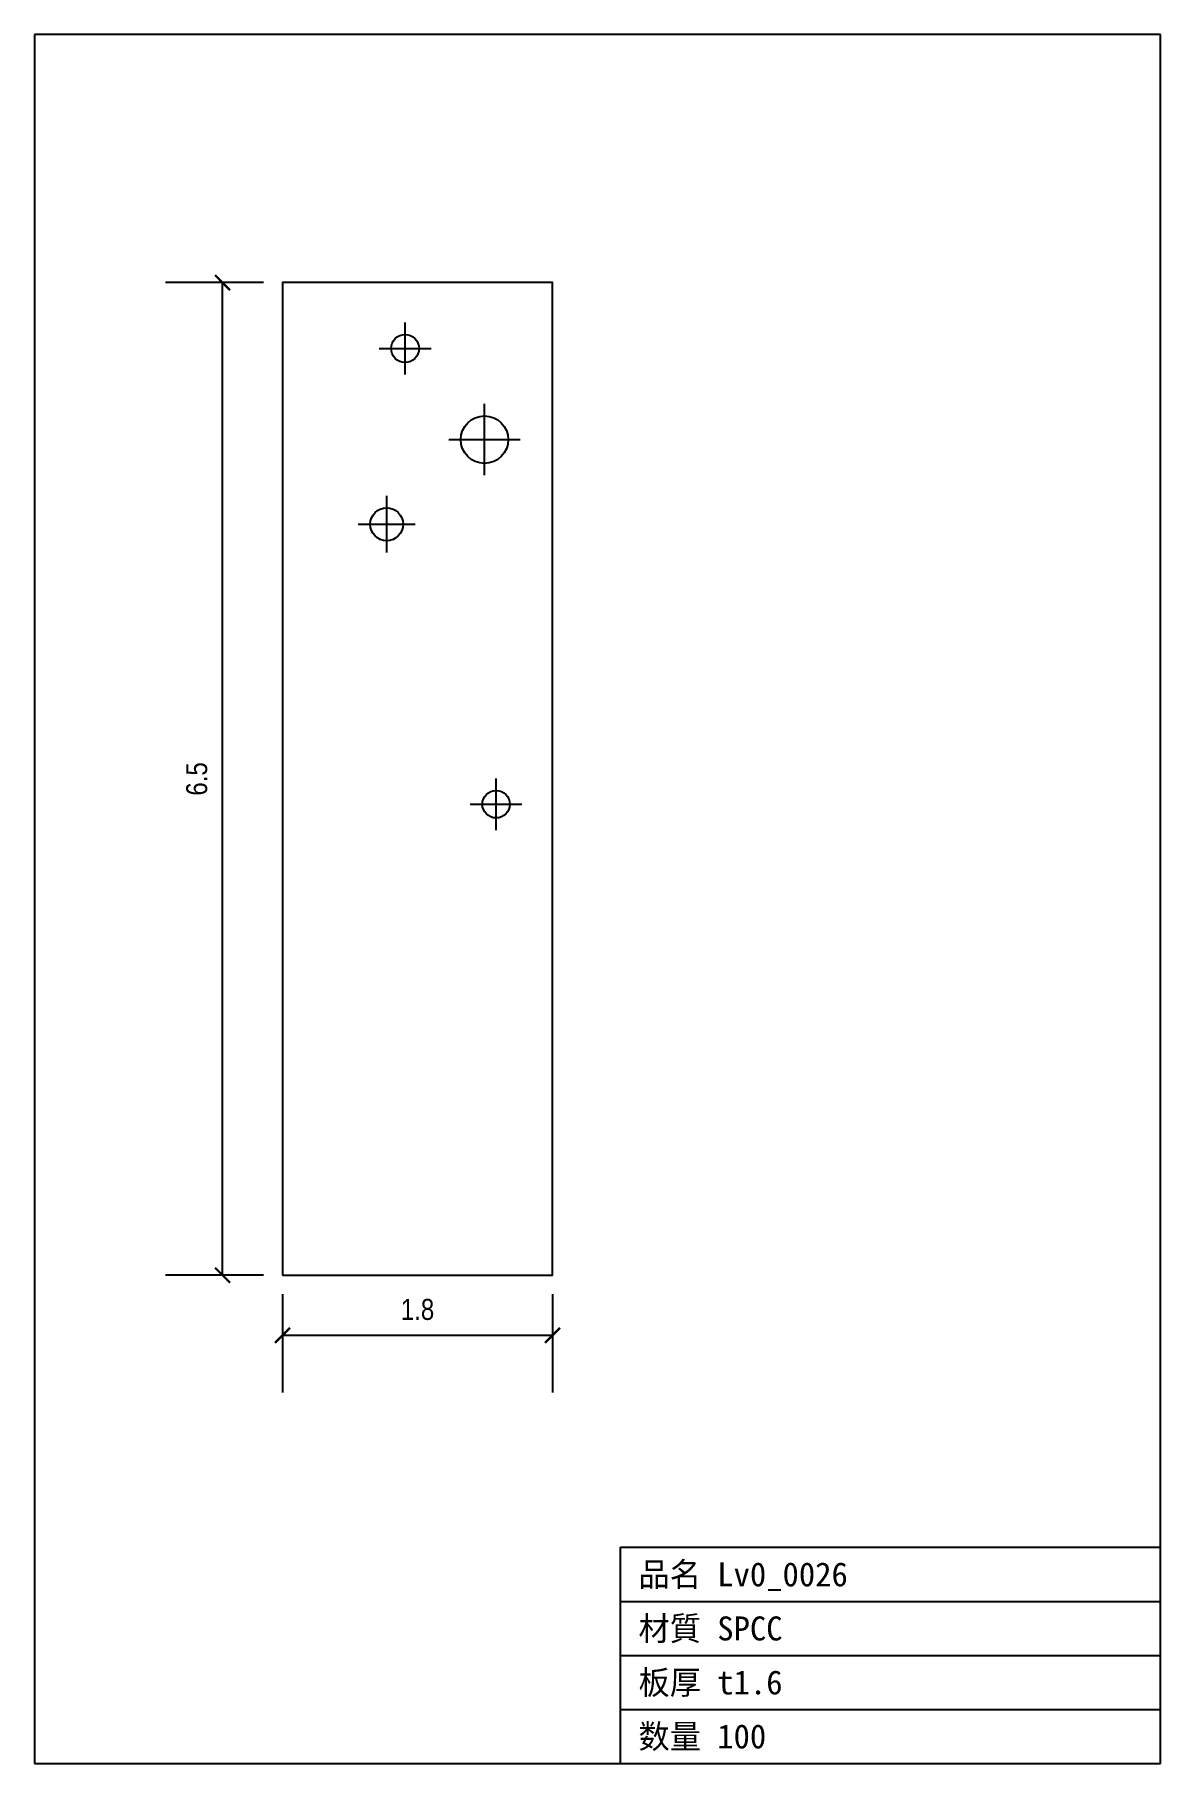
# Model space of a CAD drawing. Header units: inches. Extents: x -1.6 to 5.8, y -3.2 to 8.1.
import ezdxf

# ---------------------------------------------------------------- set-up
doc = ezdxf.new("R2010")
doc.units = ezdxf.units.IN
doc.linetypes.add('CENTER', pattern=[5.08, 3.175, -0.635, 0.635, -0.635])
doc.styles.add('OpenSansCondensed-Light', font='OpenSansCondensed-Light.ttf')
doc.dimstyles.new('EZDXF', dxfattribs={"dimtxt": 0.25, "dimasz": 0.175, "dimexe": 0.375, "dimexo": 0.125, "dimgap": 0.1, "dimtad": 1, "dimlfac": 100, "dimzin": 12, "dimdsep": 46, "dimtxsty": 'OpenSansCondensed-Light', "dimblk": 'ARCHTICK', "dimcen": 2.5, "dimazin": 3, "dimtfac": 0.5, "dimtmove": 2, "dimatfit": 3})

# ---------------------------------------------------------------- blocks, each defined once
blk = doc.blocks.new('HOLE_D7_90')
blk.add_circle((0, 0), 0.156)
blk = doc.blocks.new('HOLE_D5_48')
blk.add_circle((0, 0), 0.108)
blk = doc.blocks.new('HOLE_D4_65')
blk.add_circle((0, 0), 0.0915)
blk = doc.blocks.new('_ARCHTICK')
at = {"color": 0, "linetype": 'BYBLOCK', "const_width": 0.15}
blk.add_lwpolyline([(-0.5, -0.5), (0.5, 0.5)], dxfattribs=at)

msp = doc.modelspace()

# ---------------------------------------------------------------- linework, layer by layer
at = {"color": 7, "linetype": 'CONTINUOUS'}
for p, q in [((5.761, 8.139), (-1.628, 8.139)), ((-1.628, 8.139), (-1.628, -3.203)), ((5.761, -3.203), (5.761, 8.139)), ((2.218, -3.203), (2.218, -1.785)), ((2.218, -1.785), (5.761, -1.785)), ((2.218, -2.14), (5.761, -2.14)), ((2.218, -2.494), (5.761, -2.494)), ((2.218, -2.848), (5.761, -2.848)), ((-1.628, -3.203), (5.761, -3.203))]:
    msp.add_line(p, q, dxfattribs=at)
at = {"color": 1, "linetype": 'CENTER'}
for p, q in [((0.804, 5.909), (0.804, 6.25)), ((0.634, 6.08), (0.974, 6.08)), ((1.325, 5.248), (1.325, 5.716)), ((1.091, 5.482), (1.56, 5.482)), ((0.683, 4.741), (0.683, 5.114)), ((0.496, 4.927), (0.869, 4.927)), ((1.401, 2.921), (1.401, 3.259)), ((1.232, 3.09), (1.57, 3.09))]:
    msp.add_line(p, q, dxfattribs=at)
at = {"color": 7, "linetype": 'CONTINUOUS'}
msp.add_lwpolyline([(0, 0), (1.771, 0), (1.771, 6.512), (0, 6.512)], close=True, dxfattribs=at)
for centre, radius in [((0.804, 6.08), 0.0915), ((0.683, 4.927), 0.108), ((1.401, 3.09), 0.09)]:
    msp.add_circle(centre, radius, dxfattribs=at)

# ---------------------------------------------------------------- block references
for name, p in [('HOLE_D4_65', (0.804, 6.08)), ('HOLE_D7_90', (1.325, 5.482)), ('HOLE_D5_48', (0.683, 4.927))]:
    msp.add_blockref(name, p, dxfattribs=at)

# ---------------------------------------------------------------- texts
at = {"color": 2}
for s, height, p in [('品名 Lv0_0026', 0.15748, (2.336, -2.041)), ('材質 SPCC', 0.1575, (2.336, -2.396)), ('板厚 t1.6', 0.1575, (2.336, -2.75)), ('数量 100', 0.1575, (2.336, -3.104))]:
    msp.add_text(s, height=height, dxfattribs=at).set_placement(p)

# ---------------------------------------------------------------- dimensions: what is measured, and where the dimension line sits
at = {"color": 8}
msp.add_linear_dim(base=(-0.394, 0), p1=(0, 0), p2=(0, 6.512), angle=90, dimstyle='EZDXF', override={"dimtxt": 0.137795, "dimasz": 0.098425, "dimdec": 1, "dimlfac": 1}, dxfattribs=at).render()
msp.add_linear_dim(base=(0, -0.394), p1=(0, 0), p2=(1.771, 0), dimstyle='EZDXF', override={"dimtxt": 0.137795, "dimasz": 0.098425, "dimdec": 1, "dimlfac": 1}, dxfattribs=at).render()

doc.saveas('drawing.dxf')
